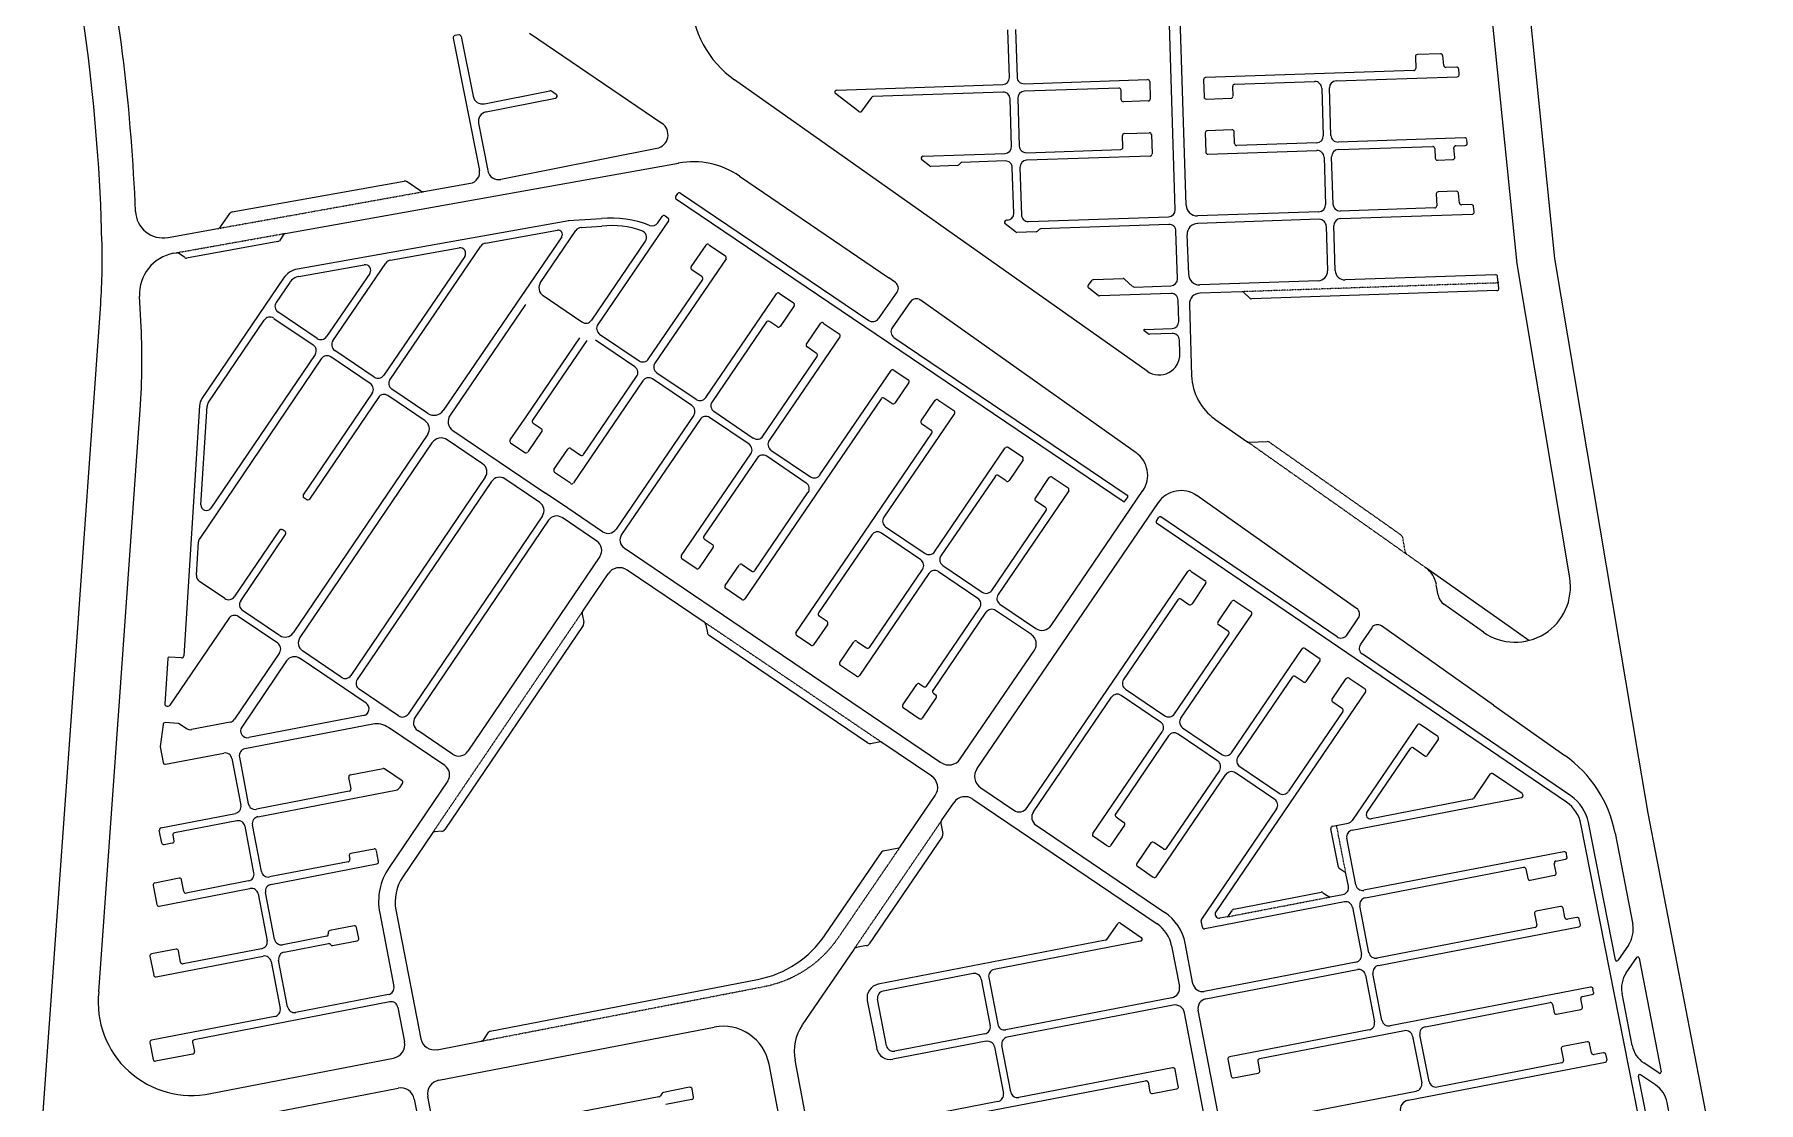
# Model space of a CAD drawing. Extents: x 4325 to 6049, y 3684 to 6763.
# Drawn here: x 4487 to 5736, y 4845 to 5620 of the extents above; entities that cross this region are included whole.
import ezdxf

# ---------------------------------------------------------------- set-up
doc = ezdxf.new("R2010")
doc.units = 0
doc.header["$MEASUREMENT"] = 0
doc.linetypes.add('DGN Style 5', pattern=[2.8, 1.2, -1.6])
doc.layers.add('NEW-PIADE', color=57, linetype='Continuous', lineweight=0)

msp = doc.modelspace()

# ---------------------------------------------------------------- linework, layer by layer
at = {"layer": 'NEW-PIADE'}
for p, q in [((5530.3, 6030.3), (5588.1, 5457.3)), ((5527.3, 5785.8), (5560.8, 5453.6)), ((5321.2, 5496), (5312.1, 5779.9)), ((5193.1, 5588.7), (5192, 5623.2)), ((5197.5, 5623.4), (5198.6, 5588.9)), ((5313.3, 5492.7), (5309, 5627.1)), ((4789.9, 5617.2), (4809, 5521.3)), ((4794, 5619.5), (4791.1, 5619)), ((4795.8, 5618.4), (4804.4, 5575)), ((4845.2, 5620.8), (4941.3, 5555.4)), ((5487.3, 5603.7), (5487.6, 5595.2)), ((5505.5, 5605.8), (5488.8, 5605.2)), ((5507.9, 5597.3), (5507.1, 5604.5)), ((5292.9, 5375.7), (4993.9, 5586.8)), ((5203.8, 5584.1), (5293.2, 5587.1)), ((5294.8, 5585.6), (5295.2, 5573.2)), ((5333.8, 5587), (5334.2, 5574.5)), ((5486.1, 5593.6), (5335.2, 5588.5)), ((5356.4, 5583.7), (5414.3, 5585.7)), ((5429.8, 5586.2), (5517.7, 5589.2)), ((5517.1, 5596.2), (5509.4, 5595.9)), ((5519.1, 5590.9), (5518.7, 5594.9)), ((4812.6, 5569.5), (4860.1, 5579)), ((4813.8, 5563.6), (4864.2, 5573.7)), ((4864.7, 5576.4), (4861.2, 5578.7)), ((5083.9, 5564), (5067.2, 5576.8)), ((5068.1, 5579.5), (5188.3, 5583.5)), ((5093.1, 5574.2), (5086, 5564.3)), ((5188.5, 5578), (5094.2, 5574.8)), ((5194.7, 5538.7), (5193.6, 5573.2)), ((5199.1, 5573.4), (5200.2, 5538.9)), ((5272.4, 5580.9), (5204, 5578.6)), ((5274.2, 5572.4), (5274, 5579.4)), ((5335.7, 5573), (5353.7, 5573.6)), ((5355.2, 5575.2), (5354.9, 5582.2)), ((5419.5, 5580.9), (5420.6, 5546.4)), ((5426.1, 5546.6), (5425, 5581.1)), ((5293.7, 5571.6), (5275.7, 5571)), ((4808.3, 5555.4), (4815.1, 5521.1)), ((5276.5, 5548), (5294.5, 5548.6)), ((5335, 5548.5), (5335.4, 5534.5)), ((5354.4, 5550.7), (5336.4, 5550)), ((5356.3, 5540.7), (5356, 5549.2)), ((4824.5, 5514.8), (4937.6, 5537.3)), ((5205.4, 5534.1), (5273.9, 5536.4)), ((5275.3, 5538), (5275, 5546.5)), ((5296, 5547.2), (5296.5, 5533.2)), ((5337, 5533), (5415.9, 5535.7)), ((5415.8, 5541.2), (5357.8, 5539.3)), ((5523.1, 5544.9), (5431.3, 5541.8)), ((5431.4, 5536.3), (5499.9, 5538.6)), ((5501.4, 5537.1), (5501.7, 5530.1)), ((5515.8, 5530.7), (5515.2, 5537.5)), ((5516.6, 5539.1), (5523.4, 5539.4)), ((5524.9, 5541), (5524.6, 5543.5)), ((4668.3, 5475.6), (4953.2, 5526.5)), ((5135.2, 5524.5), (5129.6, 5528.9)), ((5130.5, 5531.5), (5189.9, 5533.6)), ((5155.5, 5524.9), (5136.2, 5524.2)), ((5157.6, 5526.5), (5156.5, 5525.4)), ((5190.1, 5528.1), (5158.6, 5527)), ((5196.3, 5490.2), (5195.2, 5523.2)), ((5200.7, 5523.4), (5201.8, 5488.9)), ((5295, 5531.6), (5205.6, 5528.6)), ((5421.1, 5530.9), (5422.2, 5496.4)), ((5427.7, 5496.6), (5426.6, 5531.1)), ((5503.2, 5528.7), (5514.4, 5529.1)), ((4629.9, 5491.1), (4754.4, 5513.4)), ((4766.5, 5506.3), (4756.6, 5512.9)), ((4768.7, 5505.9), (4802.5, 5511.9)), ((4997.5, 5517.1), (5105.7, 5443.4)), ((4951.3, 5502.3), (4952.7, 5504.4)), ((5275.5, 5281.2), (4951.7, 5500.2)), ((4954.7, 5504.8), (5091.2, 5412.5)), ((5502.5, 5504.2), (5502.8, 5495.6)), ((5516.9, 5506.1), (5503.9, 5505.7)), ((5519.2, 5497.6), (5518.5, 5504.8)), ((4621.3, 5480.3), (4628, 5489.9)), ((4873.4, 5484.9), (4885.4, 5485.6)), ((4885.4, 5485.6), (4897.4, 5486.3)), ((4938.3, 5483.2), (4941.5, 5487.9)), ((4943.5, 5488.3), (4945.6, 5486.9)), ((5207, 5484.1), (5308.4, 5487.6)), ((5417.4, 5491.3), (5329.4, 5488.3)), ((5417.5, 5485.8), (5329.6, 5482.8)), ((5501.3, 5494.1), (5432.9, 5491.8)), ((5433, 5486.3), (5528.4, 5489.5)), ((5527.9, 5496.5), (5520.7, 5496.3)), ((5529.9, 5491.2), (5529.5, 5495.2)), ((4583.3, 5472.6), (4619.4, 5479.1)), ((4667.3, 5475), (4664, 5470.2)), ((4677.1, 5449.8), (4873.7, 5484.9)), ((4868.6, 5473.2), (4782.7, 5347.2)), ((4813.3, 5468.5), (4865.5, 5477.9)), ((4853.3, 5440.1), (4878.9, 5477.7)), ((4882.7, 5479.9), (4897.8, 5480.9)), ((4946, 5484.8), (4894.8, 5409.6)), ((5197.6, 5476.6), (5190.1, 5482.4)), ((5191.5, 5485.1), (5191, 5485.1)), ((5212.4, 5476.8), (5198.5, 5476.3)), ((5214.6, 5478.4), (5213.5, 5477.3)), ((5308.6, 5482.1), (5215.6, 5478.9)), ((5314.9, 5442.7), (5313.8, 5477.2)), ((5321.8, 5474.5), (5322.8, 5446)), ((5422.7, 5480.9), (5423.7, 5448.4)), ((5429.2, 5448.6), (5428.2, 5481.1)), ((4587.3, 5461.2), (4589.7, 5461.6)), ((4595.6, 5458), (4590.8, 5461.3)), ((4663, 5469.6), (4596.7, 5457.7)), ((4744.2, 5369.7), (4810.1, 5466.4)), ((4744.5, 5456.2), (4794.3, 5465.1)), ((4929.2, 5470), (4890.2, 5412.7)), ((4962.5, 5451.3), (4973.2, 5467)), ((4975.3, 5467.4), (4987.3, 5459.3)), ((4678.1, 5444.4), (4725.5, 5452.8)), ((4702.8, 5397.7), (4741.2, 5454.1)), ((4798.3, 5458.9), (4739.6, 5372.7)), ((4987.7, 5457.2), (4936.2, 5381.6)), ((4970.4, 5444.2), (4962.9, 5449.2)), ((5560.8, 5453.6), (5599.1, 5225.8)), ((5588.1, 5457.3), (5649, 5095.2)), ((4667, 5443.2), (4607.9, 5355.9)), ((4671.6, 5440.1), (4661.7, 5425.5)), ((4729.5, 5446.6), (4698.2, 5400.8)), ((4931.6, 5384.6), (4970.8, 5442.1)), ((5110.5, 5440), (5105.7, 5443.4)), ((5250.3, 5438), (5253.1, 5441.6)), ((5257.5, 5430.6), (5250.6, 5435.9)), ((5254.3, 5442.2), (5275.6, 5442.9)), ((5276.6, 5442.5), (5282.4, 5437.1)), ((5283.5, 5436.7), (5310, 5437.6)), ((5417, 5441.2), (5331, 5438.3)), ((5545.3, 5445.6), (5436.5, 5441.9)), ((5547.9, 5435.8), (5546.9, 5444.2)), ((4563.7, 5412.2), (4562.7, 5430)), ((4842.3, 5424), (4787.7, 5343.8)), ((4883.3, 5411.3), (4855.1, 5430.4)), ((4973, 5356.6), (5024.3, 5431.8)), ((5026.3, 5432.2), (5036.7, 5425.2)), ((5037.1, 5423.1), (5027, 5408.2)), ((5098.1, 5413.7), (5111.7, 5433)), ((5121.5, 5426.1), (5108.2, 5407.2)), ((5284.9, 5316.6), (5128.5, 5427.3)), ((5310.2, 5432.1), (5258.4, 5430.3)), ((5315.8, 5411.8), (5315.4, 5427.2)), ((5323.5, 5424), (5325.1, 5372.4)), ((5361.6, 5433.3), (5331.2, 5432.3)), ((5362.7, 5432.9), (5367.5, 5428.5)), ((5546.4, 5434.1), (5368.6, 5428.1)), ((4515.2, 5152.3), (4534.3, 5421.2)), ((4612.4, 5352.8), (4653, 5412.7)), ((4660, 5414), (4688.5, 5394.7)), ((4691.3, 5399.5), (4663, 5418.6)), ((5017, 5411.4), (4977.6, 5353.5)), ((5024.9, 5407.8), (5019.1, 5411.8)), ((5058.2, 5410.6), (5069.8, 5402.8)), ((4881.5, 5399.9), (4843, 5343.2)), ((4886.9, 5398), (4847.5, 5340.2)), ((4921.6, 5378.8), (4893, 5398.1)), ((4896.1, 5402.6), (4924.7, 5383.3)), ((5070.2, 5400.7), (5019, 5325.5)), ((5046, 5395.3), (5056.1, 5410.2)), ((5109.4, 5400.1), (5278.5, 5285.8)), ((5293.6, 5402.8), (5290.8, 5405)), ((5291.1, 5405.9), (5311, 5406.6)), ((5311.1, 5403.1), (5294.6, 5402.5)), ((5316.6, 5388.4), (5316.3, 5398.3)), ((4689.9, 5387.8), (4614.4, 5276.3)), ((4729.9, 5366.7), (4701.4, 5386)), ((4732.7, 5371.4), (4704.1, 5390.8)), ((5014.4, 5328.5), (5053.8, 5386.4)), ((5053.4, 5388.5), (5046.4, 5393.3)), ((4694.4, 5384.7), (4606.3, 5254.5)), ((4937.5, 5374.6), (4966.1, 5355.3)), ((5055.8, 5300.5), (5107.3, 5376.2)), ((5109.4, 5376.5), (5119.8, 5369.5)), ((4771.6, 5345.1), (4745.5, 5362.7)), ((4927.5, 5368.7), (4877.1, 5294.8)), ((4884.4, 5315.2), (4922.9, 5371.8)), ((4963, 5350.7), (4934.4, 5370.1)), ((5120.2, 5367.5), (5110, 5352.6)), ((4606.1, 5350.6), (4594.7, 5169.2)), ((4607.1, 5278.8), (4611.6, 5350.3)), ((4731.3, 5359.7), (4681.3, 5286)), ((4735.8, 5356.6), (4685.9, 5282.9)), ((4769.7, 5339.7), (4742.7, 5358)), ((5100.1, 5355.7), (5001.3, 5210.6)), ((5108, 5352.2), (5102.1, 5356.1)), ((5129.1, 5339.7), (5139.2, 5354.6)), ((5141.3, 5355), (5152.9, 5347.1)), ((4561.7, 5327.5), (4563.1, 5347.5)), ((4843, 5343.2), (4831.1, 5325.9)), ((4847.9, 5338.1), (4853.7, 5334.2)), ((4964.3, 5343.8), (4908, 5261.1)), ((4968.9, 5340.7), (4912, 5257.2)), ((5004.4, 5322.7), (4975.8, 5342)), ((4978.9, 5346.6), (5007.5, 5327.2)), ((5153.3, 5345), (5102.1, 5269.8)), ((5136.5, 5332.8), (5129.5, 5337.6)), ((5342, 5341), (5365.1, 5324.8)), ((4549.1, 5150.1), (4561.7, 5327.5)), ((4771.5, 5330), (4674, 5186)), ((4774.5, 5323.8), (4678.9, 5182.6)), ((4811.3, 5308.5), (4785.6, 5325.9)), ((4789.8, 5332.7), (4856.9, 5287.3)), ((4831.5, 5323.8), (4841.9, 5316.8)), ((4854.1, 5332.1), (4844, 5317.2)), ((5084, 5253), (5136.9, 5330.7)), ((5366.9, 5324.2), (5379.8, 5324.7)), ((4863, 5304.3), (4873.1, 5319.2)), ((4875.2, 5319.6), (4882.3, 5314.8)), ((4955.3, 5241.8), (5005.7, 5315.7)), ((5010.3, 5312.7), (4971.7, 5256)), ((5045.8, 5294.6), (5017.2, 5314)), ((5020.3, 5318.5), (5048.9, 5299.2)), ((5138.9, 5244.8), (5190.1, 5320.1)), ((5192.2, 5320.5), (5202.6, 5313.5)), ((5203, 5311.4), (5192.8, 5296.5)), ((4813.2, 5298.8), (4715.9, 5155.1)), ((4875, 5294.4), (4863.4, 5302.2)), ((5182.9, 5299.6), (5143.5, 5241.8)), ((5190.7, 5296.1), (5184.9, 5300)), ((5211.9, 5283.6), (5222, 5298.5)), ((5224.1, 5298.9), (5235.7, 5291)), ((4817.7, 5295.7), (4720.4, 5152.1)), ((4852.7, 5280.5), (4827.5, 5297.6)), ((4873, 5276.4), (4856.9, 5287.3)), ((5008.5, 5231.1), (5047.1, 5287.7)), ((5236.1, 5288.9), (5184.9, 5213.7)), ((5223.3, 5191.3), (5289.8, 5289.1)), ((5444.7, 5203.7), (5329, 5285.5)), ((4683.8, 5282.5), (4681.7, 5283.9)), ((4898.3, 5259.3), (4873, 5276.4)), ((5300.9, 5280.4), (5169.6, 5087.6)), ((5180.3, 5216.8), (5219.7, 5274.7)), ((5219.3, 5276.8), (5212.3, 5281.5)), ((5276.8, 5281.5), (5278.8, 5284.4)), ((4668.1, 5259.4), (4666, 5260.8)), ((4854.6, 5270.8), (4757.3, 5127.1)), ((4859.1, 5267.7), (4762.4, 5124.8)), ((4894.1, 5252.4), (4868.9, 5269.5)), ((5103.4, 5262.9), (5132, 5243.5)), ((5299.6, 5266.9), (5301.5, 5269.8)), ((5299.6, 5266.9), (5301.5, 5269.8)), ((5431.7, 5175.7), (5299.8, 5265.5)), ((5431.7, 5175.7), (5299.8, 5265.5)), ((5430.6, 5183.1), (5302.9, 5270.1)), ((4603.9, 5227.7), (4605.4, 5252)), ((4664, 5260.4), (4631.3, 5212.2)), ((4636, 5209.3), (4668.5, 5257.3)), ((4978.3, 5248), (4968.2, 5233.1)), ((4972.1, 5254), (4977.9, 5250)), ((5038.4, 5186.1), (5084, 5253)), ((5093.3, 5257), (5054.8, 5200.4)), ((5128.8, 5239), (5100.3, 5258.3)), ((4896.2, 5241.3), (4800.6, 5100.2)), ((4913.9, 5247.5), (5143.5, 5091.9)), ((4966.1, 5232.7), (4955.7, 5239.7)), ((4999.4, 5235.5), (5006.5, 5230.7)), ((4624.4, 5210.9), (4606.1, 5223.3)), ((4884, 5201.8), (4902.3, 5228.8)), ((4971.8, 5193.8), (4916.1, 5231.5)), ((4987.2, 5220.2), (4997.3, 5235.1)), ((5134.7, 5229), (5084.4, 5155)), ((5091.6, 5175.4), (5130.2, 5232)), ((5170.2, 5210.9), (5141.7, 5230.3)), ((5144.8, 5234.8), (5173.4, 5215.5)), ((5206, 5059.3), (5322.5, 5230.4)), ((5324.6, 5230.8), (5334.9, 5223.8)), ((5554.5, 5191), (5494.8, 5233.2)), ((4999.2, 5210.2), (4987.6, 5218.1)), ((5335.3, 5221.7), (5325.2, 5206.8)), ((5503.8, 5213.2), (5502.5, 5220.9)), ((4664.2, 5184.1), (4637.3, 5202.3)), ((4883.5, 5199.6), (4884.7, 5193.7)), ((5055.2, 5198.3), (5061, 5194.4)), ((5133, 5147.4), (5171.6, 5204)), ((5176.1, 5200.9), (5137.6, 5144.3)), ((5209.1, 5184.7), (5183.1, 5202.3)), ((5186.2, 5206.8), (5212.2, 5189.2)), ((5315.2, 5210), (5275.8, 5152.1)), ((5323.1, 5206.4), (5317.3, 5210.4)), ((5368.5, 5199.3), (5337.5, 5153.8)), ((5344.3, 5194), (5354.4, 5208.8)), ((5356.5, 5209.2), (5368.1, 5201.4)), ((5536.6, 5186.5), (5507.9, 5206.8)), ((4627.3, 5196.4), (4584.7, 5133.5)), ((4662.8, 5178.4), (4634.2, 5197.8)), ((4884.2, 5191.4), (4783.9, 5043.4)), ((4973, 5191.9), (4974.2, 5186)), ((5061.4, 5192.3), (5051.2, 5177.4)), ((5351.7, 5187.1), (5344.7, 5191.9)), ((5437.6, 5184.4), (5446, 5196.8)), ((5455.7, 5189.7), (5447.5, 5177.7)), ((5543.9, 5133.6), (5462.7, 5191)), ((5569.5, 5180.4), (5554.5, 5191)), ((5090.3, 5106.3), (4975.4, 5184.1)), ((5049.2, 5177), (5038.8, 5184)), ((5070.3, 5164.5), (5080.4, 5179.4)), ((5082.5, 5179.8), (5089.5, 5175)), ((5157.4, 5094.6), (5211.2, 5173.5)), ((5312.7, 5127.2), (5352.1, 5185)), ((5354.1, 5099.1), (5405.3, 5174.3)), ((5407.4, 5174.7), (5417.7, 5167.7)), ((5596.9, 5063.2), (5431.7, 5175.7)), ((4583.1, 5167.4), (4581, 5134.5)), ((4593.1, 5167.8), (4584.1, 5168.3)), ((4664.1, 5171.5), (4631.5, 5123.3)), ((4669.2, 5165.6), (4636.8, 5117.7)), ((4726.8, 5135.1), (4679, 5167.5)), ((4708.9, 5153.8), (4680.8, 5172.9)), ((5082.3, 5154.6), (5070.7, 5162.4)), ((5418.1, 5165.6), (5408, 5150.8)), ((5600, 5067.8), (5448.8, 5170.7)), ((4486.5, 4749), (4515.2, 5152.3)), ((4533.1, 4925.6), (4549.1, 5150.1)), ((5115.8, 5133.7), (5126, 5148.6)), ((5128, 5148.9), (5130.9, 5147)), ((5337.5, 5153.8), (5317.2, 5124.1)), ((5398, 5153.9), (5358.6, 5096)), ((5405.9, 5150.4), (5400.1, 5154.3)), ((5427, 5137.9), (5437.2, 5152.8)), ((5439.3, 5153.1), (5450.9, 5145.3)), ((4750.3, 5125.8), (4721.8, 5145.1)), ((5140, 5139), (5129.9, 5124.1)), ((5138, 5142.2), (5139.6, 5141.1)), ((5210.6, 5056.2), (5267.1, 5139.3)), ((5302.6, 5121.3), (5274.1, 5140.6)), ((5277.2, 5145.2), (5305.7, 5125.8)), ((5451.2, 5143.2), (5396.1, 5062.2)), ((5434.5, 5131), (5427.4, 5135.8)), ((4582.4, 5132.9), (4583.3, 5132.8)), ((4724.9, 5126), (4641.9, 5110)), ((5127.8, 5123.7), (5116.2, 5131.6)), ((5395.5, 5071.1), (5434.9, 5128.9)), ((5543.9, 5133.6), (5595.6, 5097.1)), ((4579.8, 5119.6), (4577.6, 5103.6)), ((4590.6, 5120.3), (4581.3, 5120.9)), ((4596.7, 5116.5), (4591.4, 5120.1)), ((4628.3, 5121.2), (4600.4, 5115.8)), ((4731.8, 5119.7), (4639, 5101.8)), ((4783.9, 5089.7), (4743.1, 5117.4)), ((4789.5, 5098), (4764.3, 5115.1)), ((5253.6, 5040.4), (5303.9, 5114.3)), ((5308.5, 5111.3), (5270, 5054.6)), ((5344, 5093.3), (5315.5, 5112.6)), ((5318.6, 5117.1), (5347.1, 5097.8)), ((5488.7, 5119.1), (5441.6, 5050)), ((5503.6, 5110.8), (5490.8, 5119.5)), ((4577.6, 5103.3), (4579.8, 5091.9)), ((4581.5, 5090.7), (4623.7, 5098.8)), ((5092.5, 5105.8), (5098.4, 5106.9)), ((5136.8, 5082.1), (5100.7, 5106.5)), ((5452.2, 5055.8), (5483.8, 5102.2)), ((5485.9, 5102.6), (5494.1, 5096.8)), ((5496.1, 5097.2), (5504, 5108.7)), ((4629.6, 5094.9), (4636.1, 5061)), ((4635, 5095.9), (4641.5, 5062.1)), ((4739.2, 5087.5), (4715.4, 5082.9)), ((4752.9, 5078.7), (4740.3, 5087.3)), ((5345.3, 5086.3), (5306.8, 5029.7)), ((5360, 5089.1), (5388.5, 5069.7)), ((5649, 5095.2), (5655.7, 5055.3)), ((4714.2, 5081.2), (4715.8, 5072.8)), ((4786.1, 5078.6), (4743.5, 5015.8)), ((4751.6, 5074.1), (4753.3, 5076.7)), ((5172.3, 5073.7), (5196.3, 5057.4)), ((5299.5, 5009.2), (5349.9, 5083.2)), ((5385.4, 5065.2), (5356.9, 5084.6)), ((5541.3, 5083.5), (5529.4, 5066)), ((5564.8, 5069.4), (5543.3, 5083.9)), ((4714.7, 5071.1), (4647.4, 5058.1)), ((4648.4, 5052.7), (4748.4, 5072)), ((5114, 5030.8), (5139.4, 5068.1)), ((5143.9, 5049.9), (5152.7, 5062.8)), ((5166.6, 5065.5), (5300.1, 4975)), ((5396.1, 5062.2), (5342.7, 4983.7)), ((5441.6, 5043), (5564.2, 5066.6)), ((5528.5, 5065.3), (5455.3, 5051.2)), ((4578.2, 5044.7), (4632.2, 5055.1)), ((4633.2, 5049.7), (4588.1, 5041)), ((5270.4, 5052.6), (5276.1, 5048.6)), ((5386.7, 5058.3), (5332.3, 4978.3)), ((5485.1, 5057), (5455.3, 5051.2)), ((5632.3, 4948.8), (5612.7, 5048.4)), ((5655.7, 5055.2), (5736, 4639.3)), ((4578.8, 5033.6), (4577, 5043)), ((4586.9, 5039.3), (4587.6, 5035.3)), ((4645.6, 5011.9), (4639.1, 5045.8)), ((4651, 5013), (4644.5, 5046.8)), ((4774.7, 5040.4), (4753.4, 5009.1)), ((4781.6, 5042.1), (4777, 5041.8)), ((5144.4, 5038.1), (5091.5, 4960.4)), ((5143.5, 5047.7), (5144.9, 5040.4)), ((5212.4, 5046.5), (5305.7, 4983.3)), ((5264.3, 5031.3), (5254, 5038.3)), ((5276.5, 5046.6), (5266.4, 5031.7)), ((5431.5, 5016.2), (5426.1, 5043.9)), ((5426.4, 5045), (5426.5, 5045.2)), ((5427.5, 5045.8), (5438.5, 5047.9)), ((5444.2, 5003.2), (5437.6, 5037.1)), ((5716.8, 4490.8), (5607.3, 5047.4)), ((5632, 5040.7), (5644.8, 4974.6)), ((4586.4, 5033.6), (4580.5, 5032.4)), ((4714.5, 5024.2), (4715, 5021.8)), ((4732.6, 5029.2), (4715.7, 5026)), ((4735.9, 5020.2), (4734.4, 5028)), ((5059.6, 4967), (5100.8, 5027.4)), ((5101.7, 5028), (5113, 5030.2)), ((5295.6, 5033.7), (5285.5, 5018.8)), ((5304.7, 5029.3), (5297.7, 5034.1)), ((5595, 5027.3), (5450, 4999.3)), ((5597.2, 5023.6), (5596.8, 5026.1)), ((4713.8, 5020), (4656.9, 5009)), ((4657.9, 5003.6), (4734.7, 5018.4)), ((5285.9, 5016.7), (5297.4, 5008.8)), ((5436.4, 5012.3), (5432.1, 5015.2)), ((5438.8, 5002.2), (5437, 5011.4)), ((5451.1, 4993.9), (5565.6, 5016)), ((5567.4, 5014.8), (5568.7, 5007.9)), ((5589.3, 5011.9), (5588, 5018.8)), ((5589.2, 5020.5), (5596.1, 5021.9)), ((4572.5, 5002.9), (4575.2, 4989.1)), ((4591.4, 5008.1), (4573.7, 5004.6)), ((4576.9, 4987.9), (4642.7, 5000.7)), ((4594.7, 4998.5), (4593.1, 5006.9)), ((4641.7, 5006.1), (4596.5, 4997.3)), ((5570.5, 5006.7), (5588.2, 5010.2)), ((4648.6, 4996.7), (4655.1, 4962.8)), ((4660.5, 4963.9), (4654, 4997.7)), ((5435.9, 4990.9), (5334.7, 4971.4)), ((5355.7, 4985.6), (5419.1, 4997.9)), ((5420.2, 4997.6), (5424.5, 4994.8)), ((5425.6, 4994.5), (5434.8, 4996.3)), ((5441.7, 4987), (5448.3, 4953.1)), ((5453.7, 4954.1), (5447.1, 4988)), ((5592.6, 4987.6), (5574.9, 4984.2)), ((5595.7, 4979.5), (5594.4, 4986.4)), ((4718.2, 4973.5), (4700.6, 4970.1)), ((4736.7, 4982.8), (4747, 4929.6)), ((4748.5, 4985.1), (4766.5, 4891.7)), ((5263.7, 4963.7), (5271.6, 4975)), ((5273.7, 4975.4), (5288.7, 4965.1)), ((5333, 4972.6), (5332.1, 4977.2)), ((5350.9, 4980.1), (5345.7, 4979.1)), ((5351.8, 4980.7), (5354.7, 4985)), ((5573.7, 4982.4), (5575.4, 4974.1)), ((5604.4, 4979.7), (5597.5, 4978.3)), ((5606.9, 4974.6), (5606.1, 4978.5)), ((4698.3, 4966.1), (4666.4, 4959.9)), ((4667.4, 4954.5), (4699.5, 4960.7)), ((4699.4, 4968.3), (4699.5, 4967.8)), ((4702.6, 4959.3), (4720.3, 4962.7)), ((4721.5, 4964.4), (4720, 4972.3)), ((5262.8, 4963.1), (5098, 4931.3)), ((5288.2, 4962.4), (5182.1, 4941.9)), ((5326.1, 4931.5), (5320.4, 4961)), ((5574.2, 4972.3), (5459.5, 4950.2)), ((5460.6, 4944.8), (5605.7, 4972.8)), ((4570.2, 4951.5), (4572.9, 4937.8)), ((4589.1, 4956.7), (4571.4, 4953.3)), ((4574.6, 4936.6), (4652.2, 4951.6)), ((4592.4, 4947.2), (4590.8, 4955.5)), ((4651.1, 4957), (4594.2, 4946)), ((4670, 4914.8), (4663.4, 4948.6)), ((5080.3, 4956.5), (5043, 4901.7)), ((5089.5, 4959.2), (5082.3, 4957.8)), ((5310.6, 4959.1), (5316.3, 4929.6)), ((5641.7, 4959.6), (5634.1, 4948.4)), ((5640.2, 4939.5), (5647.7, 4950.6)), ((5649.5, 4950.2), (5665.4, 4867.8)), ((4658, 4947.6), (4664.6, 4913.7)), ((5166.8, 4939), (5101.5, 4926.3)), ((5178.1, 4936), (5184.6, 4902.2)), ((5444.3, 4947.2), (5334.3, 4926)), ((5335.4, 4920.6), (5445.3, 4941.8)), ((5451.2, 4937.9), (5457.7, 4904)), ((5463.1, 4905), (5456.6, 4938.9)), ((4743, 4923.8), (4675.8, 4910.8)), ((4816.8, 4897.3), (5010.6, 4934.7)), ((5172.7, 4935), (5179.2, 4901.1)), ((5614.3, 4929.1), (5469, 4901.1)), ((5608.5, 4922.4), (5615.3, 4923.7)), ((5616.5, 4925.5), (5616, 4928)), ((5644.5, 4886.9), (5637.1, 4924.4)), ((4744.1, 4918.4), (4602.3, 4891)), ((4749.9, 4914.4), (4754.8, 4889.4)), ((5090.1, 4919.5), (5096.9, 4884.7)), ((5104.1, 4886.6), (5097.6, 4920.5)), ((5310.8, 4921.4), (5190.5, 4898.2)), ((5311.8, 4916), (5191.5, 4892.8)), ((5354.6, 4784.2), (5329.8, 4912.4)), ((5494.6, 4900.4), (5584.9, 4917.9)), ((5586.7, 4916.7), (5587.8, 4910.8)), ((5589.6, 4909.6), (5607.3, 4912.9)), ((5608.5, 4914.7), (5607.3, 4920.7)), ((4660.6, 4907.9), (4571.3, 4890.6)), ((4779.5, 4861.6), (4979.1, 4900.1)), ((5344.7, 4782.4), (5320, 4910.5)), ((5453.8, 4898.1), (5352.6, 4878.6)), ((4570.1, 4888.9), (4572.5, 4876.6)), ((4601.1, 4889.2), (4602.4, 4882.4)), ((4778.3, 4883.7), (4810.2, 4889.9)), ((4812.2, 4891.2), (4815.9, 4896.7)), ((5176.3, 4889.9), (5108.6, 4876.8)), ((5175.3, 4895.3), (5110, 4882.6)), ((5182.2, 4885.9), (5188.7, 4852)), ((5194.1, 4853.1), (5187.6, 4886.9)), ((5479.4, 4897.5), (5374.3, 4877.2)), ((5485.2, 4893.5), (5491.9, 4859.7)), ((5497.3, 4860.7), (5490.6, 4894.5)), ((5611.9, 4889.5), (5594.2, 4886.1)), ((5615, 4881.4), (5613.6, 4888.3)), ((4601.2, 4880.6), (4574.2, 4875.4)), ((4614.1, 4852), (4746.8, 4877.7)), ((5075.8, 4578.6), (5018.9, 4873.2)), ((5094.4, 4582.2), (5037.7, 4876.1)), ((5351.5, 4876.8), (5353.8, 4864.6)), ((5373.1, 4875.4), (5374.4, 4868.5)), ((5482, 4847.1), (5625, 4874.7)), ((5593.5, 4874.2), (5503.1, 4856.7)), ((5593, 4884.3), (5594.7, 4876)), ((5623.6, 4881.6), (5616.8, 4880.2)), ((5626.2, 4876.4), (5625.4, 4880.4)), ((5663.9, 4866.7), (5652.9, 4874.2)), ((5176, 4838.9), (5291.8, 4861.2)), ((5311.4, 4870.6), (5200, 4849.1)), ((5315.5, 4857.2), (5313.2, 4869.4)), ((5355.6, 4863.4), (5373.3, 4866.8)), ((5648.9, 4864.6), (5686.6, 4672.6)), ((5661.3, 4858.2), (5650.4, 4865.6)), ((4592.9, 4825.5), (4750, 4855.9)), ((4776.3, 4825.3), (4771.6, 4849.9)), ((4939.1, 4849.6), (4784.5, 4819.8)), ((4941.4, 4852.2), (4940.1, 4850.3)), ((4961.3, 4856.5), (4942.3, 4852.8)), ((4964.2, 4849.4), (4963.1, 4855.3)), ((5293.6, 4860.1), (5294.9, 4853.2)), ((5296.7, 4852), (5314.3, 4855.4)), ((5382.7, 4833.5), (5487.9, 4853.8)), ((4761.7, 4848), (4766.5, 4823.4)), ((4963, 4847.6), (4944, 4844)), ((5184.7, 4846.2), (5104.2, 4830.6)), ((5698.3, 4697.3), (5669.7, 4845.5))]:
    msp.add_line(p, q, dxfattribs=at)
at = {"layer": 'NEW-PIADE', "linetype": 'DGN Style 5', "ltscale": 0.01}
for p, q in [((4619.4, 5479.1), (4768.7, 5505.9)), ((4589.7, 5461.6), (4668.3, 5475.6)), ((5547.9, 5439.7), (5361.6, 5433.3)), ((5481.2, 5242.8), (5365.1, 5324.8)), ((5477, 5256.8), (5381.6, 5324.1)), ((5480, 5244.7), (5478.2, 5254.8)), ((5494.8, 5233.2), (5481.2, 5242.8)), ((4774.7, 5040.4), (4884, 5201.8)), ((5100.7, 5106.5), (4971.8, 5193.8)), ((5143.9, 5049.9), (5080.3, 4956.5)), ((5437, 5011.4), (5430.2, 5046.4)), ((5069.2, 4965.1), (5114, 5030.8)), ((5350.9, 4980.1), (5425.6, 4994.5)), ((4810.2, 4889.9), (5015.1, 4929.5))]:
    msp.add_line(p, q, dxfattribs=at)
at = {"layer": 'NEW-PIADE'}
for centre, radius, start, end in [((3190.3, 5437.3), 1345.5, 1.3707, 13.5361), ((3190.3, 5437.3), 1370.5, 2.2689, 11.2939), ((5037.2, 5648.1), 75, 181.8276, 234.7745), ((4791.4, 5617.5), 1.5, 101.0121, 191.2534), ((4794.3, 5618.1), 1.5, 11.2388, 101.0121), ((5488.8, 5603.7), 1.5, 91.9444, 181.8276), ((5505.6, 5604.3), 1.5, 6.6331, 91.9444), ((5188.1, 5588.5), 5, 271.9444, 1.8276), ((5203.6, 5589.1), 5, 181.8276, 271.9444), ((5293.3, 5585.6), 1.5, 1.8276, 91.9444), ((5335.3, 5587), 1.5, 91.9444, 181.8276), ((5414.5, 5580.7), 5, 1.7866, 91.9035), ((5430, 5581.2), 5, 91.9444, 181.8276), ((5486.1, 5595.1), 1.5, 271.9444, 1.8276), ((5509.4, 5597.4), 1.5, 186.6331, 271.9444), ((5517.2, 5594.7), 1.5, 6.6331, 91.9444), ((5517.6, 5590.7), 1.5, 271.9444, 6.6331), ((4811.3, 5576.4), 7, 191.2388, 281.2388), ((4860.4, 5577.5), 1.5, 55.9249, 101.2388), ((4863.9, 5575.1), 1.5, 281.2388, 55.9249), ((5068.1, 5578), 1.5, 91.9444, 232.4678), ((5094.3, 5573.3), 1.5, 91.9444, 144.7325), ((5188.6, 5573), 5, 1.8276, 91.9444), ((5204.1, 5573.6), 5, 91.9444, 181.8276), ((5272.5, 5579.4), 1.5, 1.8276, 91.9444), ((5293.7, 5573.1), 1.5, 271.9444, 1.8276), ((5335.7, 5574.5), 1.5, 181.8276, 271.9444), ((5353.7, 5575.1), 1.5, 271.9444, 1.8276), ((5356.4, 5582.2), 1.5, 91.9444, 181.8276), ((4815.2, 5556.8), 7, 101.2388, 191.2388), ((5084.8, 5565.1), 1.5, 232.4678, 324.7325), ((5275.7, 5572.5), 1.5, 181.8276, 271.9444), ((4935.7, 5547.1), 10, 281.2388, 55.7353), ((5276.5, 5546.5), 1.5, 91.9444, 181.8276), ((5294.5, 5547.1), 1.5, 1.8276, 91.9444), ((5336.5, 5548.5), 1.5, 91.9444, 181.8276), ((5354.5, 5549.2), 1.5, 1.8276, 91.9444), ((5189.7, 5538.6), 5, 271.9444, 1.8276), ((5205.2, 5539.1), 5, 181.8276, 271.9444), ((5273.8, 5537.9), 1.5, 271.9444, 1.8276), ((5357.8, 5540.8), 1.5, 181.8276, 271.9444), ((5415.6, 5546.2), 5, 271.9444, 1.8276), ((5416.1, 5530.7), 5, 1.7866, 91.9035), ((5431.1, 5546.8), 5, 181.8276, 271.9444), ((5431.6, 5531.3), 5, 91.9444, 181.8276), ((5499.9, 5537.1), 1.5, 1.8276, 91.9444), ((5516.7, 5537.6), 1.5, 91.9444, 185.7592), ((5523.1, 5543.4), 1.5, 5.7592, 91.9444), ((5523.4, 5540.9), 1.5, 271.9444, 5.7592), ((4963.7, 5467.5), 60, 55.7353, 100.1322), ((5130.5, 5530), 1.5, 91.9444, 232.4678), ((5136.1, 5525.7), 1.5, 232.4678, 271.9444), ((5155.4, 5526.4), 1.5, 271.9444, 316.886), ((5158.7, 5525.5), 1.5, 91.9444, 136.886), ((5190.2, 5523.1), 5, 1.8276, 91.9444), ((5205.7, 5523.6), 5, 91.9444, 181.8276), ((5295, 5533.1), 1.5, 271.9444, 1.8276), ((5336.9, 5534.5), 1.5, 181.8276, 271.9444), ((5503.2, 5530.2), 1.5, 181.8276, 271.9444), ((5514.4, 5530.6), 1.5, 271.9444, 5.7592), ((4755, 5510.4), 3, 56.2075, 100.1322), ((4801.1, 5519.8), 8, 280.0886, 11.2534), ((4823, 5522.6), 8, 191.2388, 281.2388), ((4768.1, 5508.8), 3, 236.2075, 280.0886), ((4952.5, 5501.5), 1.5, 145.9249, 235.9249), ((4953.9, 5503.5), 1.5, 55.9249, 145.9249), ((5504, 5504.2), 1.5, 91.9444, 181.8276), ((5517, 5504.6), 1.5, 5.7592, 91.9444), ((4579.7, 5492.3), 20, 182.2689, 280.1322), ((4630.4, 5488.2), 3, 100.1322, 145.1322), ((4904.4, 5410.7), 76, 68.4772, 95.313), ((4942.7, 5487), 1.5, 55.8906, 145.7461), ((4944.8, 5485.6), 1.5, 325.7461, 55.8906), ((5191.3, 5490.1), 5, 271.9444, 1.8276), ((5206.8, 5489.1), 5, 181.8276, 271.9444), ((5308.3, 5492.6), 5, 271.9444, 1.8276), ((5329.2, 5496.3), 8, 181.8276, 271.9444), ((5417.2, 5496.3), 5, 271.9678, 1.8509), ((5417.7, 5480.8), 5, 1.8276, 91.9444), ((5432.7, 5496.8), 5, 181.8276, 271.9444), ((5433.2, 5481.3), 5, 91.9444, 181.8276), ((5501.3, 5495.6), 1.5, 271.9444, 1.8276), ((5520.7, 5497.8), 1.5, 185.7592, 271.9444), ((5528, 5495), 1.5, 5.7592, 91.9444), ((5528.4, 5491), 1.5, 271.9444, 5.7592), ((4618.8, 5482), 3, 280.1322, 325.1322), ((4668.5, 5474.1), 1.5, 100.1322, 145.1322), ((4866.1, 5474.9), 3, 325.7461, 100.1322), ((4883, 5474.9), 5, 93.5112, 145.7461), ((4904.4, 5411.4), 69.8, 71.3703, 95.4483), ((4925.1, 5472.8), 5, 325.7461, 71.3703), ((4934.1, 5486), 5, 248.4772, 325.7461), ((5191, 5483.6), 1.5, 91.9444, 232.4678), ((5198.5, 5477.8), 1.5, 232.4678, 271.9444), ((5212.4, 5478.3), 1.5, 271.9444, 316.886), ((5215.7, 5477.4), 1.5, 91.9444, 136.886), ((5308.8, 5477.1), 5, 1.8276, 91.9444), ((5329.8, 5474.8), 8, 91.9444, 181.8276), ((4027.6, 5457.3), 508, 355.9286, 1.3707), ((4592.6, 5431.6), 30, 100.1322, 183.1745), ((4589.9, 5460.1), 1.5, 55.1322, 100.1322), ((4662.7, 5471.1), 1.5, 280.1322, 325.1322), ((4795, 5461.2), 4, 325.7461, 100.1322), ((4814.2, 5463.6), 5, 100.1322, 145.7461), ((4974.4, 5466.2), 1.5, 55.8906, 145.7461), ((4596.4, 5459.2), 1.5, 235.1322, 280.1322), ((4679.9, 5434.5), 15.5, 100.1322, 145.8906), ((4726.2, 5448.9), 4, 325.7461, 100.1322), ((4745.3, 5451.3), 5, 100.1322, 145.7461), ((4963.7, 5450.4), 1.5, 145.7461, 235.8906), ((4986.4, 5458), 1.5, 325.7461, 55.8906), ((5416.7, 5448.2), 7, 271.9444, 1.8276), ((5436.2, 5448.9), 7, 181.8276, 271.9444), ((4679.9, 5434.5), 10, 100.1322, 145.8906), ((4859.1, 5436.2), 7, 145.7461, 235.8906), ((4969.5, 5442.9), 1.5, 325.7461, 55.8906), ((5107.6, 5435.9), 5, 324.7303, 54.7303), ((5251.5, 5437.1), 1.5, 142.4678, 232.4678), ((5254.3, 5440.7), 1.5, 91.9444, 142.4678), ((5275.6, 5441.4), 1.5, 46.886, 91.9444), ((5283.5, 5438.2), 1.5, 226.886, 271.9444), ((5309.9, 5442.6), 5, 271.9444, 1.8276), ((5330.8, 5446.3), 8, 181.8276, 271.9444), ((5545.4, 5444.1), 1.5, 6.6331, 91.9444), ((5546.4, 5435.6), 1.5, 271.9444, 6.6331), ((4665.8, 5422.7), 5, 145.8906, 235.8906), ((5025.5, 5431), 1.5, 55.8906, 145.7461), ((5035.8, 5424), 1.5, 325.7461, 55.8906), ((5125.6, 5423.2), 5, 54.7303, 144.7303), ((5258.4, 5431.8), 1.5, 232.4678, 271.9444), ((5310.4, 5427.1), 5, 1.8276, 91.9444), ((5331.5, 5424.3), 8, 91.9444, 181.8276), ((5361.7, 5431.8), 1.5, 46.9444, 91.9444), ((5368.5, 5429.6), 1.5, 226.9444, 271.9444), ((4052.4, 5383.8), 512, 355.9286, 3.1745), ((4657.1, 5409.9), 5, 55.8906, 145.8906), ((4886.1, 5415.5), 5, 235.8906, 325.7461), ((5018.2, 5410.5), 1.5, 55.8906, 145.7461), ((5057.4, 5409.4), 1.5, 55.8906, 145.7461), ((5094, 5416.6), 5, 235.9249, 324.7303), ((5310.8, 5411.6), 5, 271.9444, 1.8276), ((4694.1, 5403.6), 5, 235.8906, 325.7461), ((4898.9, 5406.8), 5, 145.7967, 235.9412), ((5025.7, 5409.1), 1.5, 235.8906, 325.7461), ((5069, 5401.5), 1.5, 325.7461, 55.8906), ((5112.2, 5404.3), 5, 144.7303, 235.9249), ((5291.1, 5405.4), 0.5, 91.9444, 232.4678), ((5294.5, 5404), 1.5, 232.4678, 271.9444), ((5311.3, 5398.1), 5, 1.8276, 91.9444), ((4685.7, 5390.6), 5, 325.8906, 55.8906), ((4698.5, 5381.9), 5, 55.8906, 145.8906), ((4706.9, 5394.9), 5, 145.7461, 235.8906), ((5047.2, 5394.5), 1.5, 145.7461, 235.8906), ((5052.6, 5387.3), 1.5, 325.7461, 55.8906), ((5301.6, 5387.9), 15, 234.7745, 1.8276), ((4918.8, 5374.6), 5, 325.7461, 55.8906), ((4927.5, 5387.4), 5, 235.8906, 325.7461), ((4940.3, 5378.7), 5, 145.7967, 235.9412), ((5108.6, 5375.3), 1.5, 55.8906, 145.7461), ((4727.1, 5362.5), 5, 325.8906, 55.8906), ((4735.5, 5375.6), 5, 235.8906, 325.7461), ((4748.3, 5366.9), 5, 145.7461, 235.8906), ((4931.6, 5365.9), 5, 55.8906, 145.7461), ((5118.9, 5368.3), 1.5, 325.7461, 55.8906), ((5365.1, 5373.7), 40, 181.8276, 234.7745), ((4616.6, 5350), 10.5, 145.8906, 176.4137), ((4616.6, 5350), 5, 145.8906, 176.4137), ((4739.9, 5353.8), 5, 55.8906, 145.8906), ((4960.2, 5346.6), 5, 325.7461, 55.8906), ((4968.9, 5359.4), 5, 235.8906, 325.7461), ((4981.7, 5350.7), 5, 145.7967, 235.9412), ((5101.3, 5354.9), 1.5, 55.8906, 145.7461), ((5108.8, 5353.4), 1.5, 235.8906, 325.7461), ((5140.5, 5353.7), 1.5, 55.8906, 145.7461), ((4765.7, 5333.9), 7, 325.8906, 55.8906), ((4776.1, 5351.7), 8, 235.8906, 325.7461), ((4794.3, 5339.3), 8, 145.7461, 235.8906), ((4848.8, 5339.3), 1.5, 145.7461, 235.8906), ((4973, 5337.9), 5, 55.8906, 145.7461), ((5130.3, 5338.8), 1.5, 145.7461, 235.8906), ((5152, 5345.9), 1.5, 325.7461, 55.8906), ((4781.2, 5319.3), 8, 55.8906, 145.8906), ((4832.4, 5325), 1.5, 145.7461, 235.8906), ((4852.9, 5332.9), 1.5, 325.746, 55.8906), ((5010.3, 5331.4), 5, 235.8906, 325.7461), ((5023.1, 5322.7), 5, 145.7461, 235.8906), ((5135.7, 5331.6), 1.5, 325.7461, 55.8906), ((5366.8, 5327.2), 3, 234.7745, 271.9444), ((5379.9, 5321.7), 3, 54.7745, 91.9444), ((4842.7, 5318), 1.5, 235.8906, 325.746), ((4874.4, 5318.3), 1.5, 55.8906, 145.7461), ((4883.1, 5316), 1.5, 235.8906, 325.7461), ((5001.6, 5318.5), 5, 325.7461, 55.8906), ((5014.4, 5309.9), 5, 55.8906, 145.7461), ((5191.4, 5319.2), 1.5, 55.8906, 145.7461), ((5201.7, 5312.2), 1.5, 325.7461, 55.8906), ((5273.3, 5300.3), 20, 325.7461, 54.7303), ((4807.4, 5302.7), 7, 325.8906, 55.8906), ((4823.5, 5291.8), 7, 55.8906, 145.8906), ((4864.3, 5303.5), 1.5, 145.7461, 235.8906), ((5051.7, 5303.3), 5, 235.8906, 325.7461), ((5184.1, 5298.8), 1.5, 55.8906, 145.7461), ((5223.2, 5297.6), 1.5, 55.8906, 145.7461), ((4682.6, 5285.2), 1.5, 145.8906, 235.8906), ((4875.8, 5295.6), 1.5, 235.8906, 325.7461), ((5043, 5290.5), 5, 325.7461, 55.8906), ((5191.6, 5297.3), 1.5, 235.8906, 325.7461), ((5234.8, 5289.8), 1.5, 325.7461, 55.8906), ((5278, 5284.9), 1, 325.8618, 55.9249), ((5317.4, 5269.1), 20, 54.7599, 145.7461), ((4611.1, 5278.6), 4, 176.4137, 325.8906), ((4684.7, 5283.8), 1.5, 235.8906, 325.8906), ((4848.8, 5274.7), 7, 325.8906, 55.8906), ((5213.1, 5282.8), 1.5, 145.7461, 235.8906), ((5218.5, 5275.5), 1.5, 325.7461, 55.8906), ((5276, 5282), 1, 235.9249, 325.8618), ((4665.2, 5259.5), 1.5, 55.8906, 145.8906), ((4864.9, 5263.7), 7, 55.8906, 145.8906), ((4902.2, 5265.1), 7, 235.8906, 325.7461), ((5106.2, 5267), 5, 145.7967, 235.9412), ((5300.4, 5266.3), 1, 145.7461, 235.7461), ((5300.4, 5266.3), 1, 145.7461, 235.7461), ((5302.4, 5269.2), 1, 55.7461, 145.7461), ((4610.4, 5251.7), 5, 145.8906, 176.4137), ((4667.3, 5258.1), 1.5, 325.8906, 55.8906), ((4889.6, 5245.8), 8, 325.8906, 55.8906), ((4917.8, 5253.3), 7, 145.7461, 235.8906), ((4972.9, 5255.2), 1.5, 145.7461, 235.8906), ((4977.1, 5248.8), 1.5, 325.7461, 55.8906), ((5097.5, 5254.2), 5, 55.8906, 145.7461), ((4956.6, 5240.9), 1.5, 145.7461, 235.8906), ((4998.6, 5234.2), 1.5, 55.8906, 145.7461), ((5126, 5234.8), 5, 325.7461, 55.8906), ((5134.8, 5247.7), 5, 235.8906, 325.7461), ((5147.6, 5239), 5, 145.7967, 235.9412), ((4608.9, 5227.4), 5, 176.4137, 235.8906), ((4910.5, 5223.2), 10, 55.8906, 145.8906), ((4966.9, 5233.9), 1.5, 235.8906, 325.7461), ((5007.3, 5231.9), 1.5, 235.8906, 325.7461), ((5138.9, 5226.2), 5, 55.8906, 145.7461), ((5323.7, 5229.6), 1.5, 55.8906, 145.7461), ((5334.1, 5222.6), 1.5, 325.7461, 55.8906), ((5483.8, 5217.7), 19, 9.8433, 54.7745), ((5559.7, 5219.2), 40, 234.7745, 9.5481), ((4627.2, 5215), 5, 235.8906, 325.8906), ((4988.4, 5219.3), 1.5, 145.7461, 235.8906), ((5000, 5211.5), 1.5, 235.8906, 325.7461), ((5167.4, 5206.8), 5, 325.7461, 55.8906), ((5176.2, 5219.6), 5, 235.8906, 325.7461), ((5189, 5210.9), 5, 145.7967, 235.9412), ((5316.5, 5209.1), 1.5, 55.8906, 145.7461), ((5513.7, 5214.9), 10, 189.8433, 234.7745), ((4631.4, 5193.6), 5, 55.8906, 145.8906), ((4640.1, 5206.5), 5, 145.8906, 235.8906), ((4886.5, 5200.1), 3, 145.8906, 190.8906), ((5056, 5199.5), 1.5, 145.7461, 235.8906), ((5180.3, 5198.1), 5, 55.8906, 145.7461), ((5324, 5207.7), 1.5, 235.8906, 325.7461), ((5355.6, 5208), 1.5, 55.8906, 145.7461), ((5367.2, 5200.1), 1.5, 325.7461, 55.8906), ((5441.9, 5199.6), 5, 325.7461, 54.7599), ((4668.2, 5189.9), 7, 235.8906, 325.8906), ((4881.7, 5193.1), 3, 325.8906, 10.8906), ((4970.1, 5191.3), 3, 10.8906, 55.8906), ((4977.1, 5186.6), 3, 190.8906, 235.8906), ((5039.7, 5185.3), 1.5, 145.7461, 235.8906), ((5060.1, 5193.1), 1.5, 325.7461, 55.8906), ((5216.7, 5195.8), 8, 235.8906, 325.7461), ((5345.5, 5193.1), 1.5, 145.7461, 235.7461), ((5350.8, 5185.9), 1.5, 325.7461, 55.7461), ((5459.8, 5186.9), 5, 54.7599, 145.7461), ((4660, 5174.3), 5, 325.8906, 55.8906), ((4684.7, 5178.7), 7, 145.8906, 235.8906), ((5050, 5178.3), 1.5, 235.8906, 325.7461), ((5081.7, 5178.6), 1.5, 55.8906, 145.7461), ((5090.4, 5176.3), 1.5, 235.8906, 325.7461), ((5204.6, 5178), 8, 325.7461, 55.8906), ((5406.5, 5173.5), 1.5, 55.8906, 145.7461), ((5433.4, 5187.2), 5, 235.7461, 325.7461), ((5451.6, 5174.8), 5, 145.7461, 235.7461), ((4584.1, 5167.3), 1, 86.4137, 176.4137), ((4593.2, 5169.3), 1.5, 266.4137, 356.4137), ((4675, 5161.7), 7, 55.8906, 145.8906), ((5071.5, 5163.7), 1.5, 145.7461, 235.8906), ((5416.9, 5166.5), 1.5, 325.7461, 55.8906), ((4711.7, 5157.9), 5, 235.8906, 325.8906), ((4724.6, 5149.3), 5, 145.8906, 235.8906), ((5083.1, 5155.8), 1.5, 235.8906, 325.7461), ((5127.2, 5147.7), 1.5, 55.8906, 145.7461), ((5280, 5149.3), 5, 145.7461, 235.8906), ((5399.3, 5153.1), 1.5, 55.8906, 145.7461), ((5406.8, 5151.6), 1.5, 235.8906, 325.7461), ((5438.4, 5151.9), 1.5, 55.8906, 145.7461), ((5131.8, 5148.2), 1.5, 235.8906, 325.7461), ((5138.8, 5143.5), 1.5, 145.7461, 235.8906), ((5138.8, 5139.9), 1.5, 325.7461, 55.8906), ((5271.3, 5136.5), 5, 55.8906, 145.7461), ((5428.3, 5137), 1.5, 145.7461, 235.8906), ((5450, 5144.1), 1.5, 325.7461, 55.8906), ((4582.5, 5134.4), 1.5, 176.4137, 266.4137), ((4583.4, 5134.3), 1.5, 266.4137, 325.8906), ((4627.3, 5126.1), 5, 280.9336, 325.8906), ((4724, 5130.9), 5, 280.9336, 55.8906), ((4753.1, 5129.9), 5, 235.8906, 325.8906), ((4768.2, 5120.9), 7, 145.8906, 235.8906), ((5117.1, 5132.8), 1.5, 145.7461, 235.8906), ((5128.7, 5125), 1.5, 235.8906, 325.7461), ((5308.5, 5130), 5, 235.9194, 325.7749), ((5321.4, 5121.3), 5, 145.7461, 235.8906), ((5433.6, 5129.8), 1.5, 325.7461, 55.8906), ((4581.2, 5119.4), 1.5, 86.4137, 172.189), ((4590.5, 5118.8), 1.5, 56.0032, 86.4137), ((4599.5, 5120.7), 5, 236.0032, 280.9336), ((4640.9, 5114.9), 5, 145.8906, 280.9336), ((4734.6, 5105), 15, 55.8906, 100.9336), ((5299.8, 5117.2), 5, 325.7461, 55.8906), ((5312.6, 5108.5), 5, 55.8906, 145.7461), ((5489.9, 5118.2), 1.5, 55.8906, 145.7303), ((5502.7, 5109.6), 1.5, 325.7461, 55.8906), ((4578.5, 5103.4), 1, 172.189, 190.9336), ((4624.7, 5093.9), 5, 10.9336, 100.9336), ((4639.9, 5096.9), 5, 100.9336, 190.9336), ((4794, 5104.6), 8, 235.8906, 325.8906), ((5092, 5108.8), 3, 235.8906, 280.8184), ((5099, 5104), 3, 55.8906, 100.8184), ((5349.9, 5101.9), 5, 235.9194, 325.7749), ((5485, 5101.4), 1.5, 55.8906, 145.7461), ((4581.2, 5092.2), 1.5, 190.9336, 280.9336), ((4739.4, 5086.1), 1.5, 55.8906, 100.9336), ((4779.4, 5083.1), 8, 325.8906, 55.8906), ((5149.2, 5100.2), 10, 235.8906, 325.7461), ((5177.9, 5082), 10, 145.7461, 235.8906), ((5341.2, 5089.1), 5, 325.7461, 55.8906), ((5362.8, 5093.2), 5, 145.7967, 235.9412), ((5494.9, 5098), 1.5, 235.8906, 325.7461), ((5543.7, 5023.6), 90, 10.9269, 54.7745), ((4715.7, 5081.5), 1.5, 100.9336, 190.9336), ((4747.4, 5076.9), 5, 280.9336, 325.8906), ((4752.1, 5077.5), 1.5, 325.8906, 55.8906), ((5131.1, 5073.8), 10, 325.7461, 55.8906), ((5354, 5080.4), 5, 55.8906, 145.7461), ((5542.5, 5082.6), 1.5, 55.8906, 145.8906), ((4631.2, 5060.1), 5, 280.9336, 10.9336), ((4646.4, 5063), 5, 190.9336, 280.9336), ((4714.4, 5072.6), 1.5, 280.9336, 10.9336), ((5161, 5057.2), 10, 55.8906, 145.7461), ((5382.6, 5061.1), 5, 325.7461, 55.8906), ((5391.3, 5073.9), 5, 235.8906, 325.7461), ((5528.2, 5066.8), 1.5, 280.9336, 325.8906), ((5563.9, 5068.1), 1.5, 280.9336, 55.8906), ((5582.8, 5042.5), 25, 11.1198, 55.7461), ((5582.8, 5042.5), 30.5, 11.1198, 55.7461), ((4634.2, 5044.8), 5, 10.9336, 100.9336), ((4649.4, 5047.8), 5, 100.9336, 190.9336), ((5146.4, 5048.2), 3, 145.7461, 190.8183), ((5200.2, 5063.2), 7, 235.8906, 325.7461), ((5216.3, 5052.3), 7, 145.7461, 235.8906), ((5271.2, 5053.8), 1.5, 145.7461, 235.8906), ((5275.3, 5047.4), 1.5, 325.7461, 55.8906), ((5437.5, 5052.9), 5, 280.9336, 325.7303), ((5454.7, 5054.1), 3, 145.7461, 280.9336), ((5661.6, 5056.3), 6, 189.7261, 191.1049), ((4578.5, 5043.2), 1.5, 100.9336, 190.9336), ((4588.3, 5039.6), 1.5, 100.9336, 190.9336), ((4777.2, 5038.8), 3, 93.7284, 145.8906), ((4781.4, 5045), 3, 273.7284, 325.8906), ((5141.9, 5039.8), 3, 325.7461, 10.8183), ((5254.8, 5039.5), 1.5, 145.7461, 235.8906), ((5427.6, 5044.2), 1.5, 145.8906, 190.9269), ((5427.7, 5044.3), 1.5, 100.9336, 145.8906), ((5442.5, 5038), 5, 100.9336, 190.9269), ((4580.3, 5033.9), 1.5, 190.9336, 280.9336), ((4586.2, 5035.1), 1.5, 280.9336, 10.9336), ((4716, 5024.5), 1.5, 100.9336, 190.9336), ((4732.9, 5027.8), 1.5, 10.9336, 100.9336), ((5102, 5026.5), 1.5, 100.8183, 145.7461), ((5112.7, 5031.6), 1.5, 280.8183, 325.7461), ((5265.2, 5032.5), 1.5, 235.8906, 325.7461), ((5296.8, 5032.8), 1.5, 55.8906, 145.7461), ((5305.6, 5030.5), 1.5, 235.8906, 325.7461), ((5595.3, 5025.8), 1.5, 11.1198, 100.9336), ((5595.8, 5023.3), 1.5, 280.9336, 11.1198), ((4640.7, 5011), 5, 280.9336, 10.9336), ((4655.9, 5013.9), 5, 190.9336, 280.9336), ((4713.5, 5021.5), 1.5, 280.9336, 10.9336), ((4734.4, 5019.9), 1.5, 280.9336, 10.9336), ((4779.9, 4991.1), 44, 145.8906, 190.9269), ((5286.7, 5017.9), 1.5, 145.7461, 235.8906), ((5433, 5016.5), 1.5, 190.9269, 235.9269), ((5435.5, 5011.1), 1.5, 10.9269, 55.9269), ((5565.9, 5014.5), 1.5, 11.1198, 100.9336), ((5589.5, 5019.1), 1.5, 100.9336, 191.1198), ((5587.9, 5011.6), 1.5, 280.9336, 11.1198), ((4574, 5003.2), 1.5, 100.9336, 190.9336), ((4591.7, 5006.6), 1.5, 10.9336, 100.9336), ((4596.2, 4998.8), 1.5, 190.9336, 280.9336), ((4643.7, 4995.7), 5, 10.9336, 100.9336), ((4658.9, 4998.7), 5, 100.9336, 190.9336), ((4779.9, 4991.1), 32, 145.8906, 190.9269), ((5298.3, 5010.1), 1.5, 235.8906, 325.7461), ((5433.9, 5001.2), 5, 280.9336, 10.9269), ((5449.1, 5004.2), 5, 190.9269, 280.9336), ((5570.2, 5008.2), 1.5, 191.1198, 280.9336), ((4576.6, 4989.4), 1.5, 190.9336, 280.9336), ((5355.9, 4984.1), 1.5, 100.9336, 145.9336), ((5419.4, 4996.4), 1.5, 55.9336, 100.9336), ((5425.3, 4996), 1.5, 235.9336, 280.9336), ((5436.8, 4986), 5, 10.9269, 100.9336), ((5452, 4989), 5, 100.9336, 190.9269), ((5592.9, 4986.1), 1.5, 11.1198, 100.9336), ((4718.5, 4972), 1.5, 10.9336, 100.9336), ((5272.8, 4974.2), 1.5, 55.6175, 145.0975), ((5286.1, 4954.3), 25, 10.9269, 55.8906), ((5286.1, 4954.3), 35, 10.9269, 55.8906), ((5333.6, 4977.5), 1.5, 145.7461, 190.9336), ((5345.1, 4982.1), 3, 145.7461, 280.9336), ((5350.6, 4981.6), 1.5, 280.9336, 325.9336), ((5575.2, 4982.7), 1.5, 100.9336, 191.1198), ((5573.9, 4973.8), 1.5, 280.9336, 11.1198), ((5597.2, 4979.8), 1.5, 191.1198, 280.9336), ((5604.6, 4978.2), 1.5, 11.1198, 100.9336), ((5605.4, 4974.3), 1.5, 280.9336, 11.1198), ((5625.2, 4970.8), 20, 325.9269, 10.9269), ((4650.2, 4961.9), 5, 280.9336, 10.9336), ((4665.4, 4964.8), 5, 190.9336, 280.9336), ((4698, 4967.5), 1.5, 280.9336, 10.9336), ((4700.8, 4968.6), 1.5, 100.9336, 190.9336), ((4699.8, 4959.2), 1.5, 30.4049, 100.9336), ((4720, 4964.2), 1.5, 280.9336, 10.9336), ((4996, 5010.3), 77, 280.9336, 325.7461), ((5262.5, 4964.6), 1.5, 280.9336, 325.0975), ((5287.9, 4963.9), 1.5, 280.9336, 55.6175), ((5334.4, 4972.9), 1.5, 190.9336, 280.9336), ((4571.7, 4951.8), 1.5, 100.9336, 190.9336), ((4589.4, 4955.2), 1.5, 10.9336, 100.9336), ((4653.1, 4946.7), 5, 10.9336, 100.9336), ((4668.4, 4949.6), 5, 100.9336, 190.9336), ((4702.4, 4960.7), 1.5, 210.4049, 280.9336), ((5082.8, 4954.8), 3, 100.7461, 145.7461), ((5089, 4962.1), 3, 280.7461, 325.7461), ((5443.3, 4952.1), 5, 280.9336, 10.9269), ((5458.6, 4955.1), 5, 190.9269, 280.9336), ((5633.3, 4949), 1, 191.1198, 325.9269), ((5648.5, 4950), 1, 10.9269, 145.9269), ((4574.3, 4938.1), 1.5, 190.9336, 280.9336), ((4593.9, 4947.4), 1.5, 190.9336, 280.9336), ((5167.8, 4934), 5, 10.9269, 100.9336), ((5183, 4937), 5, 100.9336, 190.9269), ((5446.3, 4936.9), 5, 10.9269, 100.9336), ((5461.5, 4939.9), 5, 100.9336, 190.9269), ((5656.7, 4928.3), 20, 145.9269, 191.1198), ((4600.2, 4918.1), 67.5, 173.6159, 281.9799), ((4742.1, 4928.7), 5, 280.9336, 10.9269), ((5099.9, 4921.4), 10, 100.9336, 190.9265), ((5102.5, 4921.4), 5, 100.9336, 190.9269), ((5309.4, 4928.3), 7, 280.9336, 10.9269), ((5333, 4932.9), 7, 190.9269, 280.9336), ((5614.6, 4927.7), 1.5, 11.1198, 100.9336), ((5615.1, 4925.2), 1.5, 280.9336, 11.1198), ((4659.7, 4912.8), 5, 280.9336, 10.9336), ((4674.9, 4915.7), 5, 190.9336, 280.9336), ((4745, 4913.5), 5, 10.9269, 100.9336), ((5313.1, 4909.2), 7, 10.9269, 100.9336), ((5336.7, 4913.7), 7, 100.9336, 190.9269), ((5585.2, 4916.4), 1.5, 11.1198, 100.9326), ((5589.3, 4911.1), 1.5, 191.1198, 280.5345), ((5608.8, 4920.9), 1.5, 100.9336, 191.1198), ((5607, 4914.4), 1.5, 280.5345, 11.1198), ((4985.5, 4866.8), 34, 10.9267, 100.9336), ((5071.1, 4882.5), 34, 145.7461, 190.9267), ((5174.3, 4900.2), 5, 280.9336, 10.9269), ((5189.5, 4903.1), 5, 190.9269, 280.9336), ((5452.8, 4903), 5, 280.9323, 10.9255), ((5468, 4906), 5, 190.9269, 280.9336), ((5495.5, 4895.5), 5, 100.9326, 191.1198), ((4571.6, 4889.1), 1.5, 100.9336, 190.9336), ((4602.6, 4889.5), 1.5, 100.9336, 190.9336), ((4744.9, 4887.5), 10, 280.9336, 10.9269), ((4776.4, 4893.6), 10, 190.9269, 280.9336), ((4809.7, 4892.9), 3, 280.9336, 325.9336), ((4817.1, 4895.8), 1.5, 100.9336, 145.9336), ((5109, 4887.6), 5, 190.9269, 280.9336), ((5177.3, 4884.9), 5, 10.9269, 100.9336), ((5192.5, 4887.9), 5, 100.9336, 190.9269), ((5480.3, 4892.6), 5, 11.1198, 100.9336), ((5594.5, 4884.6), 1.5, 100.9336, 191.1198), ((5612.2, 4888), 1.5, 11.1198, 100.9336), ((5664.1, 4890.7), 20, 191.1198, 235.9269), ((4573.9, 4876.9), 1.5, 190.9336, 280.9336), ((4600.9, 4882.1), 1.5, 280.9336, 10.9336), ((5106.7, 4886.6), 10, 190.9265, 280.9336), ((5352.9, 4877.1), 1.5, 100.9336, 190.9269), ((5374.6, 4875.7), 1.5, 100.9336, 190.9269), ((5593.2, 4875.7), 1.5, 280.9324, 11.1198), ((5616.5, 4881.7), 1.5, 191.1198, 280.9336), ((5623.9, 4880.1), 1.5, 11.1198, 100.9336), ((5624.7, 4876.2), 1.5, 280.9336, 11.1198), ((4781.4, 4851.8), 10, 100.9336, 190.9269), ((5292.1, 4859.8), 1.5, 10.9269, 100.9336), ((5311.7, 4869.2), 1.5, 10.9269, 100.9336), ((5355.3, 4864.9), 1.5, 190.9269, 280.9336), ((5373, 4868.3), 1.5, 280.9336, 10.9269), ((5502.2, 4861.7), 5, 191.1198, 280.9324), ((5649.9, 4864.8), 1, 55.9269, 191.1198), ((5664.4, 4867.6), 1, 235.9269, 10.9269), ((4751.9, 4846.1), 10, 10.9269, 100.9336), ((4938.9, 4851.1), 1.5, 280.9336, 325.9303), ((4942.6, 4851.3), 1.5, 100.9336, 145.9303), ((4961.6, 4855), 1.5, 10.9336, 100.9336), ((4962.7, 4849.1), 1.5, 280.9336, 10.9336), ((5183.8, 4851.1), 5, 280.9336, 10.9269), ((5199, 4854), 5, 190.9269, 280.9336), ((5296.4, 4853.5), 1.5, 190.9269, 280.9336), ((5314.1, 4856.9), 1.5, 280.9336, 10.9269), ((5487, 4858.7), 5, 280.9336, 11.1198), ((5650.1, 4841.7), 20, 10.9269, 55.9269), ((5483.3, 4840.2), 7, 100.9336, 190.9269)]:
    msp.add_arc(centre, radius, start, end, dxfattribs=at)
at = {"layer": 'NEW-PIADE', "linetype": 'DGN Style 5', "ltscale": 0.01}
for centre, radius, start, end in [((5475.3, 5254.3), 3, 9.7916, 54.7745), ((5482.9, 5245.2), 3, 189.7916, 234.7745), ((4999, 5013), 85, 280.9336, 325.7461)]:
    msp.add_arc(centre, radius, start, end, dxfattribs=at)

doc.saveas('drawing.dxf')
